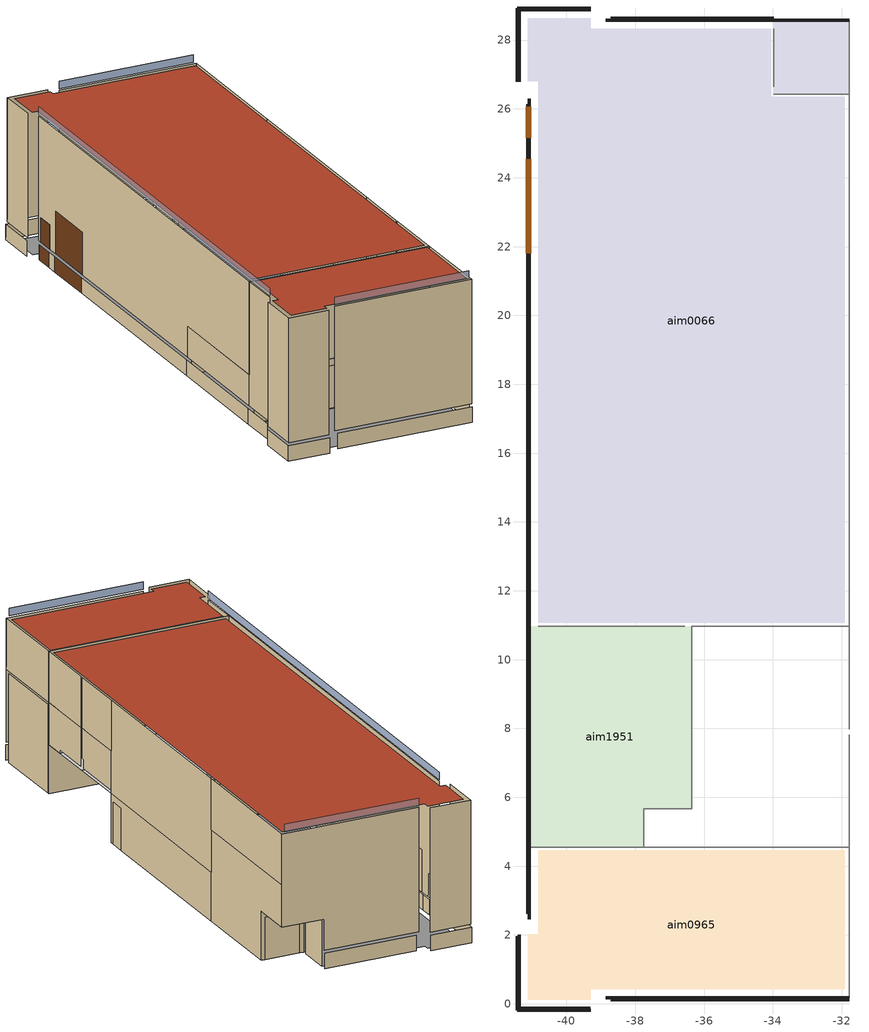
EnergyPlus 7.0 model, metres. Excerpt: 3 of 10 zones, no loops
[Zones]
aim0066
 floor ground (construction-29): -41.12,26.8 -41.12,28.63 -39.3,28.63 -39.3,28.32 -34.05,28.32 -34.05,26.35 -31.92,26.35 -31.92,11.07 -40.82,11.07 -40.82,26.8 z0
 floor to aim0014 (construction-33): -31.78,26.43 -31.78,28.58 -33.98,28.58 -33.98,26.43 z2.48
 wall outside (construction-70): -33.98,28.63 -38.71,28.63 / -41.12,21.79 -41.12,10.97 / -41.12,26.14 -41.12,26.06 / -41.12,25.15 -41.12,24.54 / -39.29,28.93 -41.43,28.93 -41.43,26.79 z0:0.77; -39.29,28.88 -41.38,28.88 -41.38,26.79 z0.91:7.16; -38.86,28.58,0.91 -38.86,28.58,7.16 -31.78,28.58,7.16 -31.78,28.58,2.48 -33.98,28.58,2.48 -33.98,28.58,0.91; -41.07,4.54,2.48 -41.07,4.54,7.16 -41.07,26.29,7.16 -41.07,26.29,0.91 -41.07,26.06,0.91 -41.07,26.06,2.13 -41.07,25.15,2.13 -41.07,25.15,0.91 -41.07,24.54,0.91 -41.07,24.54,3.05 -41.07,21.79,3.05 -41.07,21.79,0.91 -41.07,10.97,0.91 -41.07,10.97,2.48
 wall outside (construction-20): -41.12,24.54 -41.12,21.79 / -41.12,26.06 -41.12,25.15 z0:0.77; -41.07,24.54 -41.07,21.79 z0.91:3.05; -41.07,26.06 -41.07,25.15 z0.91:2.13
 wall to aim0014 (construction-31): -31.96,26.43 -33.79,26.43 / -31.78,11.12 -31.78,12.03 z0:2.13; -33.98,26.64 -33.98,28.33 z0:2.3; -31.78,5.67,2.48 -31.78,5.67,2.64 -31.78,7.82,2.64 -31.78,7.82,4.61 -31.78,4.54,4.61 -31.78,4.54,2.48; -33.98,26.43,2.48 -31.78,26.43,2.48 -31.78,26.43,0 -31.96,26.43,0 -31.96,26.43,2.13 -33.79,26.43,2.13 -33.79,26.43,0 -33.98,26.43,0; -31.78,8.13,3.09 -31.78,8.13,2.64 -31.78,10.97,2.64 -31.78,10.97,4.61 -31.78,7.97,4.61 -31.78,7.97,3.09; -31.78,26.43,0 -31.78,26.43,2.48 -31.78,28.58,2.48 -31.78,28.58,4.61 -31.78,21.3,4.61 -31.78,21.3,0; -31.78,11.12,0 -31.78,11.12,2.13 -31.78,12.03,2.13 -31.78,12.03,0 -31.78,21.3,0 -31.78,21.3,2.48 -31.78,10.97,2.48 -31.78,10.97,0
 wall to aim0443 (construction-31): -31.78,4.54 -31.78,7.82 z4.6:7.16; -31.78,7.97 -31.78,10.97 / -31.78,21.3 -31.78,28.58 z4.61:7.16
 wall to aim0965 (construction-31): -41.07,4.54 -31.78,4.54 z2.48:7.16
 wall to aim15321 (construction-31): -36.2,10.97 -35.29,10.97 z0:2.13; -36.2,10.97,0 -36.2,10.97,2.13 -35.29,10.97,2.13 -35.29,10.97,0 -31.78,10.97,0 -31.78,10.97,2.48 -36.35,10.97,2.48 -36.35,10.97,0
 wall to aim1951 (construction-31): -37.42,10.97 -36.57,10.97 z0:2.13; -37.42,10.97,0 -37.42,10.97,2.13 -36.57,10.97,2.13 -36.57,10.97,2.3 -40.82,10.97,2.3 -40.82,10.97,0
 wall to aim1171 (construction-31): -31.78,10.97 -31.78,21.3 z2.48:7.16
 door (construction-30): -41.12,24.54 -41.12,21.8 / -41.12,26.06 -41.12,25.16 z0:0.76; -41.07,24.54 -41.07,21.8 z0.91:3.04; -41.07,26.06 -41.07,25.16 z0.91:2.12
 ceiling to aim0014 (construction-33): -31.78,4.54 -31.78,5.67 -37.75,5.67 -37.75,4.54 z2.48
 ceiling to aim15241 (construction-33): -34.07,5.67 -34.07,7.95 -36.35,7.95 -36.35,5.67 z2.48
 ceiling to aim15281 (construction-33): -31.78,5.67 -31.78,7.95 -34.07,7.95 -34.07,5.67 z2.48
 ceiling to aim15321 (construction-33): -31.78,7.95 -31.78,10.97 -36.35,10.97 -36.35,7.95 z2.48
 roof outside (construction-51): -41.13,26.8 -40.82,26.8 -40.82,4.76 -31.92,4.76 -31.92,28.33 -39.3,28.33 -39.3,28.63 -41.13,28.63 z7.16
aim0965
 floor ground (construction-29): -41.12,0.12 -41.12,2.02 -40.82,2.02 -40.82,4.46 -31.92,4.46 -31.92,0.43 -39.3,0.43 -39.3,0.12 z0
 wall outside (construction-70): -38.71,0.13 -31.78,0.13 / -41.12,4.54 -41.12,2.62 / -41.43,1.96 -41.43,-0.18 -39.29,-0.18 z0:0.77; -38.86,0.18 -31.78,0.18 / -41.07,4.54 -41.07,2.46 / -41.38,2.01 -41.38,-0.13 -39.31,-0.13 z0.91:7.16
 wall to aim0014 (construction-31): -31.78,0.43 -31.78,4.43 z0:4.45; -36.5,4.54 -37.42,4.54 z0:2.13; -37.75,4.54,2.48 -31.78,4.54,2.48 -31.78,4.54,0 -36.5,4.54,0 -36.5,4.54,2.13 -37.42,4.54,2.13 -37.42,4.54,0 -37.75,4.54,0
 wall to aim0443 (construction-31): -31.78,0.18 -31.78,4.54 z4.6:7.16
 wall to aim1951 (construction-31): -37.93,4.54 -40.82,4.54 z0:2.34
 roof outside (construction-51): -41.13,0.12 -39.3,0.12 -39.3,0.43 -31.92,0.43 -31.92,4.46 -40.82,4.46 -40.82,2.02 -41.13,2.02 z7.16
aim1951
 floor ground (construction-29): -41.12,4.54 -41.12,10.97 -36.35,10.97 -36.35,5.67 -37.75,5.67 -37.75,4.54 z0
 floor to aim0066 (construction-33): -41.07,4.54 -41.07,10.97 -36.35,10.97 -36.35,5.67 -37.75,5.67 -37.75,4.54 z2.48
 wall outside (construction-70): -41.12,10.97 -41.12,4.54 z0:0.77; -41.07,10.97 -41.07,4.54 z0.91:2.48
 wall to aim15321 (construction-31): -36.35,7.95 -36.35,10.97 z0:2.48
 wall to aim0014 (construction-31): -37.75,4.54 -37.75,5.67 z0:2.48; -37.42,5.67 -36.5,5.67 z0:2.13; -37.75,5.67,0 -37.42,5.67,0 -37.42,5.67,2.13 -36.5,5.67,2.13 -36.5,5.67,0 -36.35,5.67,0 -36.35,5.67,2.48 -37.75,5.67,2.48
 wall to aim15241 (construction-31): -36.35,5.67 -36.35,7.95 z0:2.48
shading: -31.94,28.58 -38.86,28.58 / -38.86,0.18 -31.94,0.18 / -41.07,26.29 -41.07,2.46 z7.24:7.62
[Site:Location]
San Diego  TX United States: Latitude {deg}=27.7643; Longitude {deg}=-98.2394; Time Zone {hr}=-8.18662; Elevation {m}=44
[Site:GroundTemperature:BuildingSurface]
18.89, 18.92, 19.02, 19.12, 19.21, 19.23, 19.07, 19.32, 19.09, 19.21, 19.13, 18.96
[SizingPeriod:DesignDay] Day of Month=21; Humidity Indicating Type=Wet-Bulb
Name | Maximum Dry-Bulb Temperature {C} | Wet-Bulb at Max {C} | Barometric Pressure {Pa} | Wind Speed {m/s} | Wind Direction {deg} | Month | Day Type | Daily Dry-Bulb Temperature Range {deltaC} | Barometric Pressure {Pa}}
GBS_04R20_150045 Winter | -0.8 | -0.8 | 99400 | 4.9 | 360 | 1 | WinterDesignDay
GBS_04R20_150045 Summer | 35.5 | 25.4 |  | 0 | 0 | 7 | SummerDesignDay | 11 | 99800
[BUILDING]
Pharmacy: Building Azimuth=0; Building Terrain=Suburbs; Loads Convergence Tolerance=4E-02; Temperature Convergence Tolerance=4E-01; Solar Distribution=MinimalShadowing; Max Number of Warmup Days=25; Minimum Number of Warmup Days=6
[MATERIAL]
mat-391: Smooth, 0.01777, 0.11544, 512.591, 1256.04, 0.9, 0.75, 0.75
mat-384: Smooth, 0.01905, 0.11544, 512.591, 1381.644, 0.9, 0.75, 0.75
mat-353: Smooth, 0.01588, 0.160266, 800.923, 837.36, 0.9, 0.75, 0.75
mat-247: Smooth, 0.00954, 0.162516, 1121.29, 1465.38, 0.9, 0.75, 0.75
mat-416: Smooth, 0.0762, 0.0415376, 240.277, 711.756, 0.9, 0.75, 0.75
mat-266: MediumRough, 0.20321, 1.3112, 2242.58, 837.36, 0.9, 0.75, 0.75
mat-420: Smooth, 0.03176, 0.0346147, 28.8332, 1214.172, 0.9, 0.75, 0.75
mat-394: Smooth, 0.05081, 0.121151, 592.683, 837.36, 0.9, 0.75, 0.75
mat-223: Smooth, 0.01271, 0.0571142, 288.332, 1339.776, 0.9, 0.75, 0.75
mat-378: MediumRough, 0.20422, 1.73073, 1842.12, 837.36, 0.9, 0.75, 0.75
[MATERIAL:NoMass]
mat-244: Smooth, 0.0105666
mat-448: Smooth, 1.6255
mat-465: MediumRough, 5.28331
mat-248: MediumRough, 0.366309
[MATERIAL:AirGap]
mat-464: 0.109188
[CONSTRUCTION]
construction-70: mat-391, mat-244, mat-384, mat-448, mat-353
construction-31: mat-353, mat-464, mat-353
construction-51: mat-247, mat-244, mat-416, mat-416, mat-384
construction-20: mat-266, mat-420
construction-30: mat-394
construction-33: mat-223
construction-29: mat-465, mat-378, mat-266, mat-248
[AvailabilityManager:Scheduled] Schedule=COMPACT-HVAC-ALWAYS
aim0014-VAV-SYS-Availability; aim0965-VAV-SYS-Availability; aim1951-VAV-SYS-Availability; aim15321-VAV-SYS-Availability
[ZONE]
aim0066: 0, 0, 0, 0, 1, 1, 5.965, 1280.94, 214.742
aim0965: 0, 0, 0, 0, 1, 1, 6.8815, 253.882, 36.89343
aim1951: 0, 0, 0, 0, 1, 1, 2.13276, 62.01258, 29.07625
[PEOPLE]
people-aim0066: aim0066, aim0026, People, 15.7885, 0.5, 0.555556, aim0066-peep-activ-level
people-aim0965: aim0965, aim0026, People, 3.87381, 0.5, 0.555556, aim0965-peep-activ-level
people-aim1951: aim1951, aim0026, People, 3.05301, 0.5, 0.555556, aim1951-peep-activ-level
[LIGHTS] Schedule=aim0020; Design Level Calculation Method=LightingLevel; Return Air Fraction=0; Fraction Radiant=0.35; Fraction Visible=0.25; Fraction Replaceable.=0; LightEndUseKey=GeneralLights
Name | Zone | Design Level
lights-aim0066 | aim0066 | 3234.01
lights-aim0965 | aim0965 | 555.615
lights-aim1951 | aim1951 | 437.888
[ElectricEquipment] Schedule=aim0020; Design Level Calculation Method=EquipmentLevel; Fraction Latent=0; Fraction Radiant=0.3; Fraction Lost=0; Default end use category=0
Name | Zone | Design Level
electrical-aim0066 | aim0066 | 1617.94
electrical-aim0965 | aim0965 | 396.974
electrical-aim1951 | aim1951 | 312.861
[Schedule:Day:Interval]
aim0017: NO, 7:00, 0, 8:00, 0.2, 9:00, 0.5, 18:00, 0.9, 20:00, 0.6, 21:00, 0.5, 24:00, 0
aim0023: NO, 7:00, 0, 8:00, 0.1, 9:00, 0.2, 11:00, 0.5, 15:00, 0.7, 16:00, 0.8, 17:00, 0.7, 19:00, 0.5, 21:00, 0.3, 24:00, 0
[Schedule:Week:Daily]
aim0018: aim0017, aim0017, aim0017, aim0017, aim0017, aim0017, aim0017, aim0017, aim0017, aim0017, aim0017, aim0017
aim0024: aim0023, aim0023, aim0023, aim0023, aim0023, aim0023, aim0023, aim0023, aim0023, aim0023, aim0023, aim0023
[Schedule:Year]
aim0020: Fraction, aim0018, 01, 01, 12, 31
aim0026: Fraction, aim0024, 01, 01, 12, 31
[SCHEDULE:COMPACT]
COMPACT-HVAC-ALWAYS: Any-Number, Through: 12/31, For: AllDays, Until: 24:00, 1
[Schedule:Compact]
aim0066-peep-activ-level; aim0965-peep-activ-level; aim1951-peep-activ-level: Any Number, Through: 12/31, For: AllDays, Until: 24:00
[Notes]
== Converted from gbXML file using Autodesk's Green Building Studio web service == !
== gbXML2EnergyPlus stylesheet version 5.0.0.0                                  == !
== Please see your Project End User License Agreement for use restrictions.     == !
Basic description:
